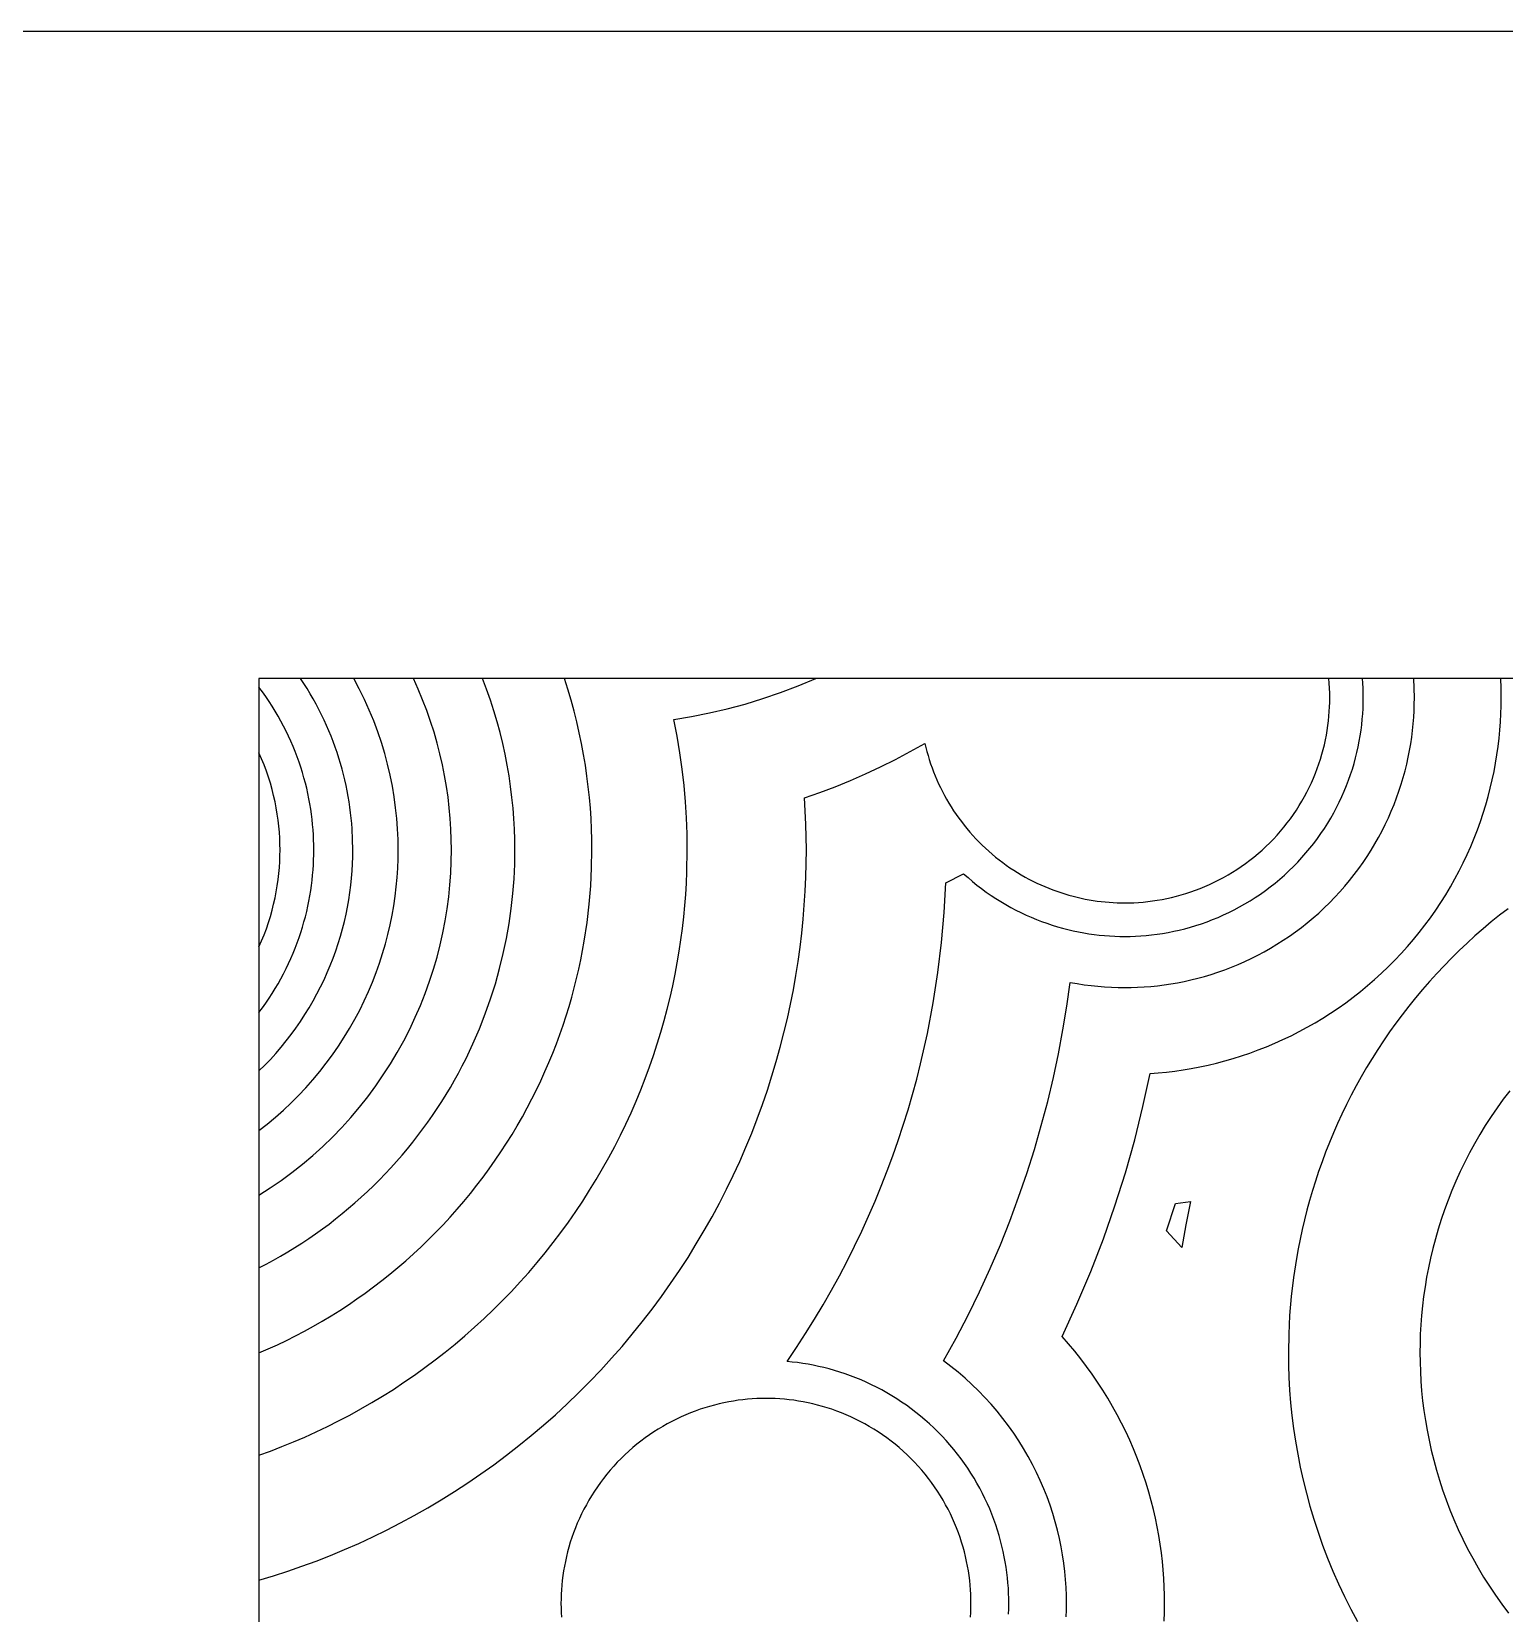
# Model space of a CAD drawing. Header units: millimetres. Extents: x -2212 to -1612, y 647 to 937.
# Drawn here: x -1816.4 to -1744.5, y 860.2 to 937.4 of the extents above; entities that cross this region are included whole.
import ezdxf

# ---------------------------------------------------------------- set-up
doc = ezdxf.new("R2010")
doc.units = ezdxf.units.MM
doc.header["$MEASUREMENT"] = 0
doc.layers.add('Default', color=18, linetype='Continuous', true_color=0x000000)
doc.layers.add('VF$DOT - Copy', color=20, linetype='Continuous', true_color=0xff4b00)

msp = doc.modelspace()

# ---------------------------------------------------------------- linework, layer by layer
at = {"layer": 'Default'}
msp.add_lwpolyline([(-2211.737, 647.384), (-1611.737, 647.384), (-1611.737, 937.384), (-2211.737, 937.384)], close=True, dxfattribs=at)
for points in [[(-1623.737, 905.839), (-1805.264, 905.839)], [(-1805.264, 905.839), (-1805.264, 678.93)]]:
    msp.add_lwpolyline(points, dxfattribs=at)
at = {"layer": 'VF$DOT - Copy'}
for points in [[(-1800.686, 897.476), (-1800.695, 897.987), (-1800.722, 898.504), (-1800.742, 898.764), (-1800.767, 899.026), (-1800.796, 899.289), (-1800.831, 899.553), (-1800.87, 899.818), (-1800.915, 900.084), (-1800.964, 900.351), (-1801.019, 900.618), (-1801.079, 900.885), (-1801.144, 901.153), (-1801.214, 901.42), (-1801.29, 901.688), (-1801.371, 901.956), (-1801.458, 902.223), (-1801.549, 902.489), (-1801.647, 902.756), (-1801.749, 903.021), (-1801.857, 903.285), (-1801.971, 903.548), (-1802.09, 903.81), (-1802.215, 904.07), (-1802.344, 904.329), (-1802.48, 904.586), (-1802.62, 904.841), (-1802.766, 905.094), (-1802.917, 905.345), (-1803.074, 905.593), (-1803.235, 905.839)], [(-1798.475, 897.476), (-1798.483, 897.983), (-1798.505, 898.495), (-1798.544, 899.012), (-1798.599, 899.534), (-1798.67, 900.059), (-1798.759, 900.587), (-1798.865, 901.117), (-1798.989, 901.648), (-1799.131, 902.18), (-1799.291, 902.711), (-1799.47, 903.241), (-1799.668, 903.769), (-1799.884, 904.294), (-1800.119, 904.814), (-1800.373, 905.33), (-1800.645, 905.839)], [(-1795.877, 897.476), (-1795.884, 897.981), (-1795.903, 898.491), (-1795.936, 899.005), (-1795.983, 899.523), (-1796.044, 900.044), (-1796.12, 900.569), (-1796.211, 901.095), (-1796.317, 901.624), (-1796.438, 902.153), (-1796.574, 902.684), (-1796.727, 903.214), (-1796.895, 903.743), (-1797.08, 904.271), (-1797.28, 904.797), (-1797.497, 905.32), (-1797.73, 905.839)], [(-1792.781, 897.476), (-1792.786, 897.98), (-1792.803, 898.489), (-1792.831, 899.001), (-1792.872, 899.517), (-1792.924, 900.037), (-1792.989, 900.559), (-1793.066, 901.083), (-1793.157, 901.61), (-1793.26, 902.138), (-1793.377, 902.667), (-1793.507, 903.197), (-1793.65, 903.727), (-1793.807, 904.256), (-1793.979, 904.785), (-1794.163, 905.313), (-1794.362, 905.839)], [(-1789.022, 897.476), (-1789.027, 897.981), (-1789.042, 898.489), (-1789.066, 899.001), (-1789.1, 899.516), (-1789.145, 900.034), (-1789.201, 900.554), (-1789.267, 901.077), (-1789.344, 901.602), (-1789.432, 902.129), (-1789.531, 902.658), (-1789.641, 903.187), (-1789.763, 903.717), (-1789.897, 904.248), (-1790.042, 904.779), (-1790.199, 905.309), (-1790.368, 905.839)], [(-1785.022, 903.832), (-1784.158, 903.977), (-1783.291, 904.152), (-1782.422, 904.356), (-1781.553, 904.59), (-1780.684, 904.856), (-1779.817, 905.152), (-1778.955, 905.48), (-1778.098, 905.839)], [(-1772.781, 902.668), (-1772.734, 902.47), (-1772.683, 902.273), (-1772.627, 902.075), (-1772.567, 901.877), (-1772.502, 901.68), (-1772.433, 901.483), (-1772.359, 901.287), (-1772.281, 901.091), (-1772.199, 900.896), (-1772.112, 900.702), (-1772.021, 900.51), (-1771.925, 900.319), (-1771.825, 900.129), (-1771.72, 899.941), (-1771.611, 899.754), (-1771.498, 899.57), (-1771.381, 899.387), (-1771.259, 899.207), (-1771.133, 899.029), (-1771.003, 898.853), (-1770.87, 898.681), (-1770.732, 898.51), (-1770.59, 898.343), (-1770.445, 898.179), (-1770.296, 898.018), (-1770.143, 897.86), (-1769.987, 897.706), (-1769.828, 897.555), (-1769.665, 897.408), (-1769.499, 897.264), (-1769.331, 897.124), (-1769.159, 896.988), (-1768.985, 896.856), (-1768.809, 896.728), (-1768.63, 896.604), (-1768.448, 896.485), (-1768.265, 896.369), (-1768.079, 896.258), (-1767.892, 896.151), (-1767.703, 896.049), (-1767.512, 895.951), (-1767.321, 895.857), (-1767.127, 895.768), (-1766.933, 895.683), (-1766.738, 895.603), (-1766.542, 895.527), (-1766.345, 895.456), (-1766.148, 895.389), (-1765.951, 895.326), (-1765.753, 895.268), (-1765.555, 895.214), (-1765.357, 895.165), (-1765.16, 895.12), (-1764.962, 895.079), (-1764.766, 895.042), (-1764.569, 895.009), (-1764.374, 894.981), (-1764.179, 894.957), (-1763.985, 894.936), (-1763.792, 894.919), (-1763.6, 894.907), (-1763.409, 894.898), (-1763.219, 894.892), (-1763.031, 894.89), (-1762.809, 894.893), (-1762.586, 894.9), (-1762.36, 894.913), (-1762.133, 894.931), (-1761.904, 894.954), (-1761.674, 894.983), (-1761.444, 895.017), (-1761.212, 895.057), (-1760.979, 895.103), (-1760.746, 895.155), (-1760.513, 895.213), (-1760.28, 895.277), (-1760.047, 895.346), (-1759.814, 895.422), (-1759.582, 895.504), (-1759.35, 895.593), (-1759.12, 895.687), (-1758.891, 895.788), (-1758.664, 895.895), (-1758.438, 896.008), (-1758.215, 896.127), (-1757.994, 896.252), (-1757.775, 896.383), (-1757.559, 896.521), (-1757.346, 896.664), (-1757.137, 896.812), (-1756.931, 896.967), (-1756.728, 897.127), (-1756.53, 897.292), (-1756.336, 897.463), (-1756.146, 897.639), (-1755.96, 897.819), (-1755.78, 898.005), (-1755.604, 898.195), (-1755.433, 898.389), (-1755.268, 898.588), (-1755.108, 898.79), (-1754.953, 898.996), (-1754.805, 899.206), (-1754.661, 899.418), (-1754.524, 899.634), (-1754.393, 899.853), (-1754.268, 900.074), (-1754.149, 900.298), (-1754.036, 900.523), (-1753.929, 900.75), (-1753.828, 900.979), (-1753.734, 901.21), (-1753.645, 901.441), (-1753.563, 901.673), (-1753.487, 901.906), (-1753.417, 902.139), (-1753.354, 902.372), (-1753.296, 902.605), (-1753.244, 902.838), (-1753.198, 903.071), (-1753.158, 903.303), (-1753.124, 903.534), (-1753.095, 903.763), (-1753.072, 903.992), (-1753.054, 904.219), (-1753.041, 904.445), (-1753.034, 904.669), (-1753.031, 904.89), (-1753.034, 905.125), (-1753.042, 905.361), (-1753.057, 905.599), (-1753.076, 905.839)], [(-1770.89, 896.311), (-1770.678, 896.121), (-1770.461, 895.936), (-1770.24, 895.757), (-1770.015, 895.584), (-1769.786, 895.417), (-1769.553, 895.255), (-1769.318, 895.1), (-1769.079, 894.951), (-1768.837, 894.808), (-1768.593, 894.671), (-1768.346, 894.54), (-1768.098, 894.416), (-1767.847, 894.299), (-1767.595, 894.188), (-1767.341, 894.083), (-1767.086, 893.985), (-1766.831, 893.893), (-1766.574, 893.808), (-1766.318, 893.729), (-1766.061, 893.657), (-1765.803, 893.591), (-1765.547, 893.531), (-1765.29, 893.477), (-1765.034, 893.429), (-1764.779, 893.388), (-1764.525, 893.352), (-1764.272, 893.322), (-1764.021, 893.298), (-1763.771, 893.279), (-1763.522, 893.266), (-1763.276, 893.258), (-1763.031, 893.256), (-1762.773, 893.258), (-1762.513, 893.267), (-1762.25, 893.282), (-1761.986, 893.303), (-1761.72, 893.33), (-1761.453, 893.363), (-1761.184, 893.403), (-1760.914, 893.45), (-1760.644, 893.503), (-1760.373, 893.563), (-1760.101, 893.631), (-1759.83, 893.705), (-1759.559, 893.786), (-1759.288, 893.874), (-1759.018, 893.97), (-1758.749, 894.072), (-1758.481, 894.182), (-1758.214, 894.3), (-1757.95, 894.424), (-1757.688, 894.555), (-1757.428, 894.694), (-1757.17, 894.84), (-1756.916, 894.992), (-1756.665, 895.152), (-1756.417, 895.319), (-1756.173, 895.492), (-1755.933, 895.672), (-1755.698, 895.858), (-1755.467, 896.05), (-1755.241, 896.249), (-1755.02, 896.453), (-1754.804, 896.663), (-1754.594, 896.879), (-1754.39, 897.1), (-1754.191, 897.326), (-1753.999, 897.557), (-1753.812, 897.793), (-1753.633, 898.032), (-1753.46, 898.276), (-1753.293, 898.524), (-1753.133, 898.775), (-1752.981, 899.029), (-1752.835, 899.287), (-1752.696, 899.547), (-1752.565, 899.809), (-1752.44, 900.074), (-1752.323, 900.34), (-1752.213, 900.608), (-1752.111, 900.877), (-1752.015, 901.147), (-1751.927, 901.418), (-1751.846, 901.689), (-1751.771, 901.96), (-1751.704, 902.232), (-1751.644, 902.503), (-1751.591, 902.773), (-1751.544, 903.043), (-1751.504, 903.312), (-1751.471, 903.579), (-1751.444, 903.845), (-1751.423, 904.109), (-1751.408, 904.372), (-1751.399, 904.632), (-1751.397, 904.89), (-1751.399, 905.125), (-1751.406, 905.361), (-1751.418, 905.599), (-1751.435, 905.839)], [(-1765.691, 891.014), (-1765.352, 890.953), (-1765.014, 890.901), (-1764.678, 890.858), (-1764.344, 890.822), (-1764.012, 890.795), (-1763.683, 890.776), (-1763.356, 890.765), (-1763.031, 890.761), (-1762.718, 890.765), (-1762.402, 890.775), (-1762.083, 890.793), (-1761.762, 890.818), (-1761.439, 890.851), (-1761.114, 890.892), (-1760.788, 890.941), (-1760.46, 890.997), (-1760.132, 891.062), (-1759.803, 891.135), (-1759.473, 891.217), (-1759.144, 891.307), (-1758.814, 891.405), (-1758.485, 891.513), (-1758.157, 891.629), (-1757.831, 891.753), (-1757.505, 891.887), (-1757.182, 892.029), (-1756.861, 892.18), (-1756.542, 892.34), (-1756.226, 892.508), (-1755.914, 892.685), (-1755.605, 892.871), (-1755.3, 893.064), (-1754.999, 893.267), (-1754.703, 893.477), (-1754.412, 893.695), (-1754.126, 893.921), (-1753.845, 894.155), (-1753.571, 894.396), (-1753.302, 894.644), (-1753.041, 894.9), (-1752.785, 895.162), (-1752.537, 895.43), (-1752.296, 895.704), (-1752.062, 895.985), (-1751.836, 896.271), (-1751.618, 896.562), (-1751.407, 896.858), (-1751.205, 897.159), (-1751.011, 897.464), (-1750.826, 897.773), (-1750.649, 898.085), (-1750.481, 898.401), (-1750.321, 898.72), (-1750.17, 899.041), (-1750.028, 899.364), (-1749.894, 899.69), (-1749.769, 900.016), (-1749.654, 900.344), (-1749.546, 900.673), (-1749.448, 901.003), (-1749.358, 901.332), (-1749.276, 901.662), (-1749.203, 901.991), (-1749.138, 902.319), (-1749.081, 902.647), (-1749.033, 902.973), (-1748.992, 903.298), (-1748.959, 903.621), (-1748.934, 903.942), (-1748.916, 904.261), (-1748.906, 904.577), (-1748.902, 904.89), (-1748.91, 905.362), (-1748.934, 905.839)], [(-1761.792, 886.567), (-1761.395, 886.598), (-1760.995, 886.638), (-1760.593, 886.687), (-1760.189, 886.746), (-1759.784, 886.814), (-1759.377, 886.892), (-1758.97, 886.98), (-1758.562, 887.077), (-1758.153, 887.184), (-1757.745, 887.302), (-1757.337, 887.43), (-1756.93, 887.568), (-1756.525, 887.716), (-1756.121, 887.875), (-1755.718, 888.043), (-1755.319, 888.223), (-1754.921, 888.412), (-1754.527, 888.612), (-1754.137, 888.822), (-1753.75, 889.042), (-1753.368, 889.273), (-1752.99, 889.513), (-1752.617, 889.763), (-1752.25, 890.022), (-1751.888, 890.291), (-1751.533, 890.57), (-1751.184, 890.857), (-1750.842, 891.153), (-1750.507, 891.458), (-1750.18, 891.771), (-1749.86, 892.092), (-1749.548, 892.42), (-1749.245, 892.757), (-1748.95, 893.1), (-1748.664, 893.45), (-1748.388, 893.806), (-1748.12, 894.169), (-1747.862, 894.537), (-1747.614, 894.911), (-1747.375, 895.289), (-1747.147, 895.672), (-1746.928, 896.06), (-1746.72, 896.451), (-1746.522, 896.845), (-1746.334, 897.243), (-1746.156, 897.643), (-1745.989, 898.046), (-1745.832, 898.45), (-1745.685, 898.856), (-1745.549, 899.263), (-1745.423, 899.671), (-1745.307, 900.079), (-1745.201, 900.487), (-1745.105, 900.895), (-1745.019, 901.303), (-1744.943, 901.709), (-1744.877, 902.114), (-1744.82, 902.518), (-1744.772, 902.92), (-1744.733, 903.319), (-1744.703, 903.716), (-1744.682, 904.111), (-1744.67, 904.502), (-1744.666, 904.89), (-1744.672, 905.362), (-1744.69, 905.839)], [(-1802.589, 897.476), (-1802.591, 897.719), (-1802.598, 897.964), (-1802.609, 898.211), (-1802.626, 898.459), (-1802.647, 898.708), (-1802.673, 898.959), (-1802.704, 899.21), (-1802.74, 899.463), (-1802.782, 899.717), (-1802.829, 899.971), (-1802.881, 900.226), (-1802.938, 900.482), (-1803.001, 900.737), (-1803.07, 900.993), (-1803.144, 901.248), (-1803.224, 901.504), (-1803.309, 901.759), (-1803.4, 902.013), (-1803.497, 902.267), (-1803.599, 902.519), (-1803.707, 902.77), (-1803.821, 903.021), (-1803.94, 903.269), (-1804.065, 903.516), (-1804.196, 903.761), (-1804.332, 904.004), (-1804.474, 904.244), (-1804.621, 904.482), (-1804.774, 904.717), (-1804.932, 904.95), (-1805.096, 905.18), (-1805.264, 905.406)], [(-1784.37, 897.476), (-1784.379, 898.25), (-1784.408, 899.031), (-1784.458, 899.819), (-1784.527, 900.613), (-1784.618, 901.412), (-1784.73, 902.215), (-1784.865, 903.022), (-1785.022, 903.832)], [(-1778.651, 900.011), (-1777.903, 900.275), (-1777.157, 900.558), (-1776.415, 900.86), (-1775.677, 901.183), (-1774.944, 901.525), (-1774.216, 901.887), (-1773.495, 902.268), (-1772.781, 902.668)], [(-1804.239, 897.476), (-1804.242, 897.762), (-1804.253, 898.05), (-1804.271, 898.341), (-1804.298, 898.634), (-1804.331, 898.929), (-1804.373, 899.225), (-1804.423, 899.523), (-1804.482, 899.822), (-1804.549, 900.122), (-1804.625, 900.422), (-1804.709, 900.722), (-1804.802, 901.022), (-1804.904, 901.321), (-1805.015, 901.619), (-1805.135, 901.915), (-1805.264, 902.21)], [(-1778.564, 897.476), (-1778.585, 898.736), (-1778.651, 900.011)], [(-1805.264, 861.853), (-1804.564, 862.065), (-1803.865, 862.292), (-1803.168, 862.534), (-1802.472, 862.791), (-1801.779, 863.063), (-1801.089, 863.35), (-1800.401, 863.652), (-1799.718, 863.969), (-1799.039, 864.301), (-1798.364, 864.648), (-1797.695, 865.01), (-1797.031, 865.386), (-1796.373, 865.778), (-1795.722, 866.183), (-1795.078, 866.604), (-1794.442, 867.038), (-1793.814, 867.486), (-1793.194, 867.948), (-1792.583, 868.423), (-1791.981, 868.912), (-1791.389, 869.413), (-1790.808, 869.928), (-1790.236, 870.454), (-1789.676, 870.993), (-1789.127, 871.543), (-1788.59, 872.105), (-1788.065, 872.677), (-1787.553, 873.26), (-1787.053, 873.853), (-1786.566, 874.456), (-1786.092, 875.068), (-1785.632, 875.689), (-1785.185, 876.319), (-1784.753, 876.956), (-1784.335, 877.601), (-1783.931, 878.253), (-1783.541, 878.911), (-1783.166, 879.575), (-1782.806, 880.245), (-1782.461, 880.921), (-1782.131, 881.6), (-1781.816, 882.284), (-1781.515, 882.972), (-1781.23, 883.663), (-1780.96, 884.357), (-1780.705, 885.052), (-1780.465, 885.75), (-1780.24, 886.449), (-1780.03, 887.149), (-1779.834, 887.849), (-1779.654, 888.55), (-1779.487, 889.249), (-1779.335, 889.949), (-1779.198, 890.646), (-1779.074, 891.343), (-1778.965, 892.037), (-1778.869, 892.729), (-1778.787, 893.418), (-1778.718, 894.104), (-1778.662, 894.786), (-1778.619, 895.465), (-1778.588, 896.14), (-1778.57, 896.81), (-1778.564, 897.476)], [(-1805.264, 867.95), (-1804.702, 868.155), (-1804.142, 868.37), (-1803.584, 868.598), (-1803.028, 868.837), (-1802.475, 869.088), (-1801.925, 869.35), (-1801.379, 869.624), (-1800.836, 869.909), (-1800.297, 870.206), (-1799.763, 870.514), (-1799.234, 870.834), (-1798.71, 871.164), (-1798.192, 871.506), (-1797.679, 871.858), (-1797.173, 872.222), (-1796.673, 872.596), (-1796.181, 872.98), (-1795.695, 873.374), (-1795.217, 873.779), (-1794.747, 874.193), (-1794.285, 874.617), (-1793.831, 875.05), (-1793.386, 875.492), (-1792.95, 875.943), (-1792.524, 876.403), (-1792.106, 876.87), (-1791.699, 877.346), (-1791.301, 877.829), (-1790.914, 878.32), (-1790.537, 878.818), (-1790.17, 879.322), (-1789.815, 879.833), (-1789.47, 880.349), (-1789.136, 880.872), (-1788.813, 881.399), (-1788.501, 881.932), (-1788.201, 882.469), (-1787.912, 883.01), (-1787.635, 883.556), (-1787.369, 884.105), (-1787.115, 884.657), (-1786.872, 885.212), (-1786.641, 885.769), (-1786.421, 886.329), (-1786.214, 886.89), (-1786.018, 887.453), (-1785.833, 888.017), (-1785.66, 888.582), (-1785.498, 889.147), (-1785.348, 889.712), (-1785.209, 890.277), (-1785.081, 890.842), (-1784.964, 891.406), (-1784.858, 891.969), (-1784.763, 892.53), (-1784.679, 893.09), (-1784.605, 893.647), (-1784.541, 894.203), (-1784.488, 894.756), (-1784.445, 895.306), (-1784.412, 895.854), (-1784.388, 896.398), (-1784.37, 897.476)], [(-1805.264, 872.939), (-1804.815, 873.134), (-1804.369, 873.338), (-1803.925, 873.551), (-1803.483, 873.773), (-1803.045, 874.004), (-1802.609, 874.244), (-1802.177, 874.492), (-1801.749, 874.749), (-1801.325, 875.014), (-1800.905, 875.288), (-1800.489, 875.571), (-1800.078, 875.862), (-1799.672, 876.16), (-1799.272, 876.467), (-1798.876, 876.782), (-1798.487, 877.105), (-1798.103, 877.435), (-1797.725, 877.772), (-1797.354, 878.117), (-1796.989, 878.469), (-1796.631, 878.828), (-1796.28, 879.194), (-1795.936, 879.566), (-1795.599, 879.944), (-1795.27, 880.329), (-1794.948, 880.719), (-1794.634, 881.115), (-1794.328, 881.516), (-1794.03, 881.923), (-1793.74, 882.334), (-1793.459, 882.75), (-1793.186, 883.171), (-1792.921, 883.596), (-1792.665, 884.024), (-1792.418, 884.457), (-1792.179, 884.892), (-1791.95, 885.331), (-1791.729, 885.773), (-1791.517, 886.218), (-1791.313, 886.664), (-1791.119, 887.113), (-1790.934, 887.564), (-1790.757, 888.017), (-1790.59, 888.47), (-1790.431, 888.925), (-1790.281, 889.381), (-1790.14, 889.837), (-1790.008, 890.294), (-1789.885, 890.751), (-1789.77, 891.208), (-1789.664, 891.664), (-1789.566, 892.12), (-1789.396, 893.03), (-1789.259, 893.934), (-1789.154, 894.833), (-1789.08, 895.723), (-1789.037, 896.605), (-1789.022, 897.476)], [(-1805.264, 877.084), (-1804.909, 877.269), (-1804.557, 877.46), (-1804.208, 877.659), (-1803.861, 877.864), (-1803.517, 878.075), (-1803.176, 878.293), (-1802.838, 878.517), (-1802.504, 878.748), (-1802.173, 878.985), (-1801.847, 879.228), (-1801.524, 879.477), (-1801.206, 879.732), (-1800.891, 879.993), (-1800.582, 880.26), (-1800.276, 880.532), (-1799.976, 880.81), (-1799.681, 881.094), (-1799.39, 881.382), (-1799.105, 881.676), (-1798.825, 881.975), (-1798.551, 882.278), (-1798.283, 882.587), (-1798.02, 882.899), (-1797.763, 883.217), (-1797.511, 883.538), (-1797.266, 883.863), (-1797.027, 884.193), (-1796.795, 884.526), (-1796.568, 884.862), (-1796.348, 885.202), (-1796.135, 885.545), (-1795.928, 885.891), (-1795.727, 886.24), (-1795.533, 886.591), (-1795.346, 886.945), (-1795.165, 887.301), (-1794.825, 888.019), (-1794.511, 888.744), (-1794.224, 889.475), (-1793.964, 890.209), (-1793.732, 890.945), (-1793.525, 891.683), (-1793.346, 892.421), (-1793.192, 893.157), (-1793.063, 893.89), (-1792.959, 894.619), (-1792.88, 895.344), (-1792.824, 896.062), (-1792.791, 896.773), (-1792.781, 897.476)], [(-1805.264, 880.635), (-1804.718, 880.985), (-1804.182, 881.354), (-1803.656, 881.742), (-1803.143, 882.148), (-1802.643, 882.571), (-1802.156, 883.011), (-1801.684, 883.467), (-1801.227, 883.939), (-1800.787, 884.425), (-1800.363, 884.925), (-1799.957, 885.438), (-1799.568, 885.963), (-1799.199, 886.499), (-1798.848, 887.045), (-1798.516, 887.6), (-1798.204, 888.163), (-1797.912, 888.733), (-1797.64, 889.309), (-1797.388, 889.891), (-1797.156, 890.476), (-1796.944, 891.064), (-1796.752, 891.655), (-1796.58, 892.246), (-1796.428, 892.838), (-1796.295, 893.429), (-1796.182, 894.018), (-1796.087, 894.605), (-1796.01, 895.188), (-1795.951, 895.768), (-1795.91, 896.343), (-1795.885, 896.913), (-1795.877, 897.476)], [(-1805.264, 883.783), (-1804.858, 884.102), (-1804.461, 884.433), (-1804.074, 884.777), (-1803.696, 885.132), (-1803.33, 885.498), (-1802.975, 885.875), (-1802.632, 886.263), (-1802.301, 886.66), (-1801.982, 887.066), (-1801.677, 887.481), (-1801.384, 887.904), (-1801.106, 888.334), (-1800.841, 888.77), (-1800.59, 889.213), (-1800.353, 889.661), (-1800.131, 890.113), (-1799.922, 890.57), (-1799.729, 891.03), (-1799.55, 891.492), (-1799.385, 891.957), (-1799.234, 892.423), (-1799.098, 892.889), (-1798.976, 893.356), (-1798.868, 893.823), (-1798.773, 894.288), (-1798.692, 894.752), (-1798.625, 895.214), (-1798.57, 895.674), (-1798.528, 896.13), (-1798.498, 896.583), (-1798.481, 897.032), (-1798.475, 897.476)], [(-1805.264, 886.692), (-1804.983, 886.971), (-1804.709, 887.257), (-1804.443, 887.55), (-1804.185, 887.85), (-1803.935, 888.157), (-1803.694, 888.469), (-1803.461, 888.787), (-1803.238, 889.11), (-1803.023, 889.439), (-1802.818, 889.771), (-1802.622, 890.108), (-1802.435, 890.449), (-1802.258, 890.793), (-1802.091, 891.14), (-1801.934, 891.489), (-1801.786, 891.841), (-1801.647, 892.195), (-1801.519, 892.55), (-1801.4, 892.906), (-1801.291, 893.263), (-1801.191, 893.62), (-1801.1, 893.977), (-1801.019, 894.333), (-1800.948, 894.689), (-1800.885, 895.044), (-1800.831, 895.398), (-1800.786, 895.75), (-1800.75, 896.1), (-1800.722, 896.448), (-1800.702, 896.794), (-1800.69, 897.136), (-1800.686, 897.476)], [(-1805.264, 889.546), (-1805.096, 889.773), (-1804.932, 890.002), (-1804.774, 890.235), (-1804.621, 890.47), (-1804.474, 890.708), (-1804.332, 890.949), (-1804.196, 891.192), (-1804.065, 891.436), (-1803.94, 891.683), (-1803.821, 891.932), (-1803.707, 892.182), (-1803.599, 892.433), (-1803.497, 892.686), (-1803.4, 892.939), (-1803.309, 893.194), (-1803.224, 893.448), (-1803.144, 893.704), (-1803.07, 893.959), (-1803.001, 894.215), (-1802.938, 894.471), (-1802.881, 894.726), (-1802.829, 894.981), (-1802.782, 895.235), (-1802.74, 895.489), (-1802.704, 895.742), (-1802.673, 895.994), (-1802.647, 896.244), (-1802.626, 896.494), (-1802.609, 896.742), (-1802.598, 896.988), (-1802.591, 897.233), (-1802.589, 897.476)], [(-1805.264, 892.743), (-1805.135, 893.037), (-1805.015, 893.334), (-1804.904, 893.631), (-1804.802, 893.93), (-1804.709, 894.23), (-1804.625, 894.53), (-1804.549, 894.83), (-1804.482, 895.13), (-1804.423, 895.429), (-1804.373, 895.727), (-1804.331, 896.023), (-1804.298, 896.318), (-1804.271, 896.611), (-1804.253, 896.902), (-1804.242, 897.19), (-1804.239, 897.476)], [(-1779.505, 872.522), (-1779.045, 873.203), (-1778.599, 873.891), (-1778.166, 874.585), (-1777.747, 875.286), (-1777.342, 875.993), (-1776.952, 876.706), (-1776.575, 877.423), (-1776.213, 878.146), (-1775.865, 878.872), (-1775.532, 879.603), (-1775.213, 880.337), (-1774.909, 881.074), (-1774.619, 881.814), (-1774.344, 882.556), (-1774.083, 883.299), (-1773.836, 884.045), (-1773.604, 884.791), (-1773.386, 885.538), (-1773.182, 886.285), (-1772.992, 887.032), (-1772.655, 888.525), (-1772.372, 890.013), (-1772.142, 891.493), (-1771.966, 892.964), (-1771.84, 894.422), (-1771.763, 895.866)], [(-1771.763, 895.866), (-1770.89, 896.311)], [(-1744.335, 894.608), (-1744.747, 894.288), (-1745.153, 893.959), (-1745.553, 893.622), (-1745.947, 893.277), (-1746.335, 892.924), (-1746.716, 892.564), (-1747.09, 892.197), (-1747.456, 891.822), (-1747.816, 891.441), (-1748.167, 891.053), (-1748.512, 890.658), (-1748.848, 890.257), (-1749.176, 889.851), (-1749.496, 889.438), (-1749.808, 889.02), (-1750.111, 888.597), (-1750.405, 888.168), (-1750.691, 887.735), (-1750.968, 887.297), (-1751.235, 886.856), (-1751.494, 886.41), (-1751.744, 885.961), (-1751.985, 885.508), (-1752.216, 885.052), (-1752.438, 884.593), (-1752.651, 884.132), (-1752.854, 883.668), (-1753.049, 883.203), (-1753.233, 882.735), (-1753.409, 882.266), (-1753.575, 881.796), (-1753.732, 881.325), (-1753.879, 880.854), (-1754.018, 880.381), (-1754.147, 879.909), (-1754.268, 879.437), (-1754.379, 878.965), (-1754.481, 878.493), (-1754.574, 878.022), (-1754.659, 877.552), (-1754.803, 876.617), (-1754.913, 875.687), (-1754.99, 874.766), (-1755.035, 873.855), (-1755.05, 872.954), (-1755.044, 872.349), (-1755.023, 871.74), (-1754.989, 871.125), (-1754.94, 870.506), (-1754.877, 869.884), (-1754.798, 869.258), (-1754.705, 868.629), (-1754.595, 867.997), (-1754.471, 867.364), (-1754.33, 866.73), (-1754.172, 866.094), (-1753.999, 865.459), (-1753.809, 864.824), (-1753.602, 864.19), (-1753.378, 863.558), (-1753.138, 862.928), (-1752.88, 862.3), (-1752.606, 861.677), (-1752.315, 861.058), (-1752.007, 860.443), (-1751.683, 859.835)], [(-1771.869, 872.551), (-1771.254, 873.664), (-1770.67, 874.788), (-1770.116, 875.922), (-1769.593, 877.064), (-1769.1, 878.214), (-1768.639, 879.37), (-1768.209, 880.531), (-1767.809, 881.695), (-1767.44, 882.862), (-1767.101, 884.031), (-1766.792, 885.2), (-1766.514, 886.368), (-1766.265, 887.535), (-1766.045, 888.698), (-1765.854, 889.858), (-1765.691, 891.014)], [(-1766.087, 873.741), (-1765.362, 875.318), (-1764.691, 876.908), (-1764.075, 878.507), (-1763.512, 880.115), (-1763.003, 881.727), (-1762.547, 883.341), (-1762.144, 884.955), (-1761.792, 886.567)], [(-1744.253, 885.729), (-1744.567, 885.314), (-1744.87, 884.892), (-1745.162, 884.464), (-1745.443, 884.029), (-1745.712, 883.589), (-1745.969, 883.144), (-1746.214, 882.694), (-1746.448, 882.24), (-1746.669, 881.782), (-1746.878, 881.321), (-1747.075, 880.857), (-1747.26, 880.391), (-1747.432, 879.922), (-1747.593, 879.453), (-1747.741, 878.982), (-1747.878, 878.511), (-1748.002, 878.039), (-1748.115, 877.568), (-1748.217, 877.098), (-1748.306, 876.628), (-1748.385, 876.16), (-1748.452, 875.694), (-1748.508, 875.23), (-1748.554, 874.769), (-1748.589, 874.31), (-1748.614, 873.854), (-1748.628, 873.402), (-1748.633, 872.954), (-1748.628, 872.492), (-1748.612, 872.026), (-1748.586, 871.556), (-1748.549, 871.083), (-1748.5, 870.607), (-1748.44, 870.128), (-1748.369, 869.648), (-1748.285, 869.165), (-1748.19, 868.681), (-1748.082, 868.196), (-1747.962, 867.71), (-1747.829, 867.225), (-1747.684, 866.739), (-1747.526, 866.255), (-1747.355, 865.771), (-1747.171, 865.29), (-1746.974, 864.81), (-1746.765, 864.334), (-1746.542, 863.86), (-1746.307, 863.391), (-1746.059, 862.925), (-1745.798, 862.465), (-1745.525, 862.01), (-1745.239, 861.56), (-1744.941, 861.117), (-1744.631, 860.681), (-1744.31, 860.252)], [(-1760.557, 880.234), (-1759.817, 880.32)], [(-1759.817, 880.32), (-1759.941, 879.757), (-1760.055, 879.195), (-1760.252, 878.074)], [(-1760.991, 878.902), (-1760.557, 880.234)], [(-1760.252, 878.074), (-1760.617, 878.492), (-1760.991, 878.902)], [(-1761.104, 859.854), (-1761.09, 860.289), (-1761.085, 860.72), (-1761.089, 861.125), (-1761.102, 861.533), (-1761.123, 861.944), (-1761.154, 862.357), (-1761.194, 862.773), (-1761.242, 863.191), (-1761.301, 863.611), (-1761.369, 864.033), (-1761.447, 864.456), (-1761.535, 864.881), (-1761.633, 865.305), (-1761.741, 865.731), (-1761.86, 866.156), (-1761.989, 866.581), (-1762.128, 867.005), (-1762.278, 867.428), (-1762.439, 867.85), (-1762.61, 868.27), (-1762.792, 868.688), (-1762.984, 869.103), (-1763.187, 869.515), (-1763.4, 869.924), (-1763.624, 870.329), (-1763.858, 870.729), (-1764.103, 871.126), (-1764.357, 871.517), (-1764.621, 871.903), (-1764.896, 872.283), (-1765.18, 872.658), (-1765.473, 873.026), (-1765.775, 873.387), (-1766.087, 873.741)], [(-1765.884, 860.067), (-1765.873, 860.395), (-1765.869, 860.72), (-1765.874, 861.107), (-1765.89, 861.497), (-1765.916, 861.89), (-1765.953, 862.286), (-1766.002, 862.686), (-1766.062, 863.087), (-1766.133, 863.49), (-1766.217, 863.895), (-1766.313, 864.3), (-1766.421, 864.705), (-1766.542, 865.111), (-1766.675, 865.515), (-1766.821, 865.918), (-1766.98, 866.319), (-1767.152, 866.718), (-1767.336, 867.113), (-1767.533, 867.505), (-1767.743, 867.893), (-1767.965, 868.275), (-1768.2, 868.652), (-1768.447, 869.023), (-1768.705, 869.388), (-1768.975, 869.745), (-1769.257, 870.094), (-1769.549, 870.435), (-1769.852, 870.768), (-1770.166, 871.091), (-1770.489, 871.404), (-1770.821, 871.707), (-1771.162, 871.999), (-1771.512, 872.281), (-1771.869, 872.551)], [(-1768.698, 860.192), (-1768.689, 860.458), (-1768.686, 860.72), (-1768.689, 860.967), (-1768.697, 861.216), (-1768.71, 861.467), (-1768.728, 861.72), (-1768.753, 861.974), (-1768.783, 862.229), (-1768.819, 862.486), (-1768.86, 862.743), (-1768.908, 863.002), (-1768.962, 863.261), (-1769.022, 863.52), (-1769.088, 863.78), (-1769.161, 864.04), (-1769.24, 864.299), (-1769.325, 864.558), (-1769.417, 864.817), (-1769.515, 865.074), (-1769.62, 865.33), (-1769.731, 865.585), (-1769.849, 865.839), (-1769.973, 866.09), (-1770.104, 866.34), (-1770.241, 866.587), (-1770.384, 866.832), (-1770.534, 867.073), (-1770.689, 867.312), (-1770.851, 867.548), (-1771.019, 867.78), (-1771.193, 868.008), (-1771.372, 868.232), (-1771.557, 868.452), (-1771.748, 868.668), (-1771.944, 868.879), (-1772.145, 869.086), (-1772.351, 869.287), (-1772.561, 869.484), (-1772.777, 869.675), (-1772.997, 869.861), (-1773.22, 870.041), (-1773.448, 870.215), (-1773.68, 870.384), (-1773.915, 870.546), (-1774.153, 870.703), (-1774.395, 870.853), (-1774.639, 870.997), (-1774.886, 871.135), (-1775.135, 871.266), (-1775.387, 871.391), (-1775.64, 871.509), (-1775.895, 871.621), (-1776.151, 871.727), (-1776.408, 871.826), (-1776.667, 871.918), (-1776.926, 872.004), (-1777.185, 872.084), (-1777.445, 872.157), (-1777.704, 872.224), (-1777.964, 872.285), (-1778.223, 872.339), (-1778.481, 872.388), (-1778.739, 872.43), (-1778.996, 872.467), (-1779.251, 872.497), (-1779.505, 872.522)], [(-1770.555, 860.049), (-1770.543, 860.275), (-1770.535, 860.499), (-1770.533, 860.72), (-1770.535, 860.942), (-1770.543, 861.166), (-1770.555, 861.392), (-1770.573, 861.619), (-1770.596, 861.848), (-1770.625, 862.077), (-1770.659, 862.308), (-1770.7, 862.54), (-1770.745, 862.773), (-1770.797, 863.006), (-1770.855, 863.239), (-1770.919, 863.472), (-1770.988, 863.705), (-1771.064, 863.938), (-1771.146, 864.17), (-1771.235, 864.401), (-1771.329, 864.632), (-1771.43, 864.861), (-1771.537, 865.088), (-1771.65, 865.313), (-1771.769, 865.537), (-1771.894, 865.758), (-1772.025, 865.977), (-1772.163, 866.193), (-1772.306, 866.405), (-1772.455, 866.615), (-1772.609, 866.821), (-1772.769, 867.023), (-1772.934, 867.222), (-1773.105, 867.416), (-1773.281, 867.606), (-1773.462, 867.792), (-1773.647, 867.972), (-1773.837, 868.148), (-1774.031, 868.319), (-1774.23, 868.484), (-1774.432, 868.644), (-1774.638, 868.799), (-1774.848, 868.947), (-1775.06, 869.09), (-1775.276, 869.228), (-1775.495, 869.359), (-1775.716, 869.484), (-1775.94, 869.603), (-1776.165, 869.716), (-1776.392, 869.823), (-1776.621, 869.924), (-1776.852, 870.018), (-1777.083, 870.107), (-1777.315, 870.189), (-1777.548, 870.265), (-1777.781, 870.334), (-1778.014, 870.398), (-1778.248, 870.456), (-1778.48, 870.508), (-1778.713, 870.554), (-1778.945, 870.594), (-1779.176, 870.628), (-1779.405, 870.657), (-1779.634, 870.68), (-1779.861, 870.698), (-1780.087, 870.711), (-1780.311, 870.718), (-1780.533, 870.72), (-1780.755, 870.718), (-1780.978, 870.711), (-1781.204, 870.698), (-1781.431, 870.68), (-1781.66, 870.657), (-1781.89, 870.628), (-1782.12, 870.594), (-1782.352, 870.554), (-1782.585, 870.508), (-1782.818, 870.456), (-1783.051, 870.398), (-1783.284, 870.334), (-1783.517, 870.265), (-1783.75, 870.189), (-1783.982, 870.107), (-1784.214, 870.018), (-1784.444, 869.924), (-1784.673, 869.823), (-1784.9, 869.716), (-1785.126, 869.603), (-1785.349, 869.484), (-1785.57, 869.359), (-1785.789, 869.228), (-1786.005, 869.09), (-1786.218, 868.947), (-1786.427, 868.799), (-1786.633, 868.644), (-1786.836, 868.484), (-1787.034, 868.319), (-1787.228, 868.148), (-1787.418, 867.972), (-1787.604, 867.792), (-1787.784, 867.606), (-1787.96, 867.416), (-1788.131, 867.222), (-1788.296, 867.023), (-1788.456, 866.821), (-1788.611, 866.615), (-1788.759, 866.405), (-1788.903, 866.193), (-1789.04, 865.977), (-1789.171, 865.758), (-1789.296, 865.537), (-1789.415, 865.313), (-1789.528, 865.088), (-1789.635, 864.861), (-1789.736, 864.632), (-1789.83, 864.401), (-1789.919, 864.17), (-1790.001, 863.938), (-1790.077, 863.705), (-1790.147, 863.472), (-1790.21, 863.239), (-1790.268, 863.006), (-1790.32, 862.773), (-1790.366, 862.54), (-1790.406, 862.308), (-1790.44, 862.077), (-1790.469, 861.848), (-1790.492, 861.619), (-1790.51, 861.392), (-1790.523, 861.166), (-1790.53, 860.942), (-1790.533, 860.72), (-1790.53, 860.499), (-1790.523, 860.275), (-1790.51, 860.049)]]:
    msp.add_lwpolyline(points, dxfattribs=at)

doc.saveas('drawing.dxf')
